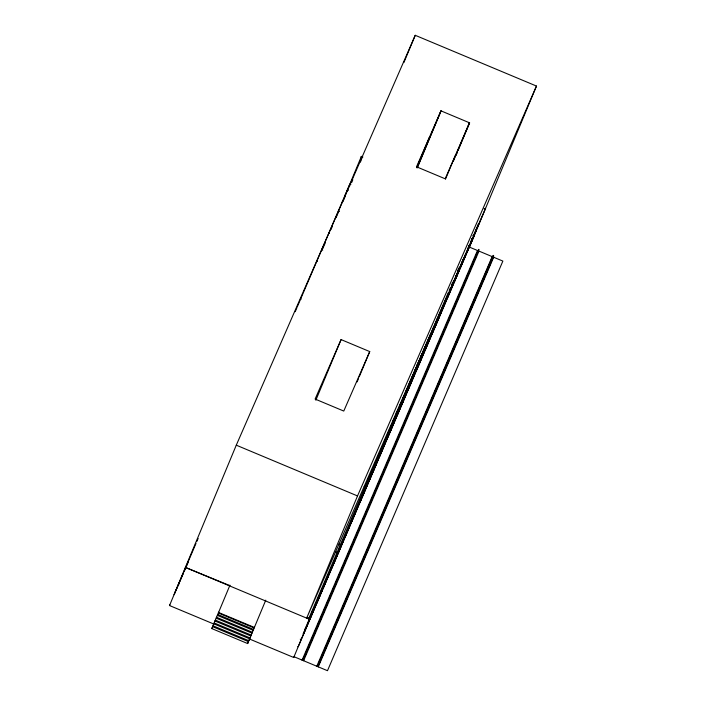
<?xml version="1.0" encoding="UTF-8"?>
<svg xmlns="http://www.w3.org/2000/svg" width="706" height="706" viewBox="0 0 706 706"><rect width="100%" height="100%" fill="white"/><g stroke="black" fill="none" stroke-linecap="round" stroke-linejoin="round"><path stroke-width="1.06" d="M213.768 624.025L169.528 605.545L236.281 445.177L415.234 35.3L536.472 86.061L469.428 247.118L502.866 261.088L327.487 670.7L294.04 656.73L293.714 657.48L249.571 639.045M362.875 157.006L361.393 156.379L345.208 195.235L345.516 194.512M351.65 182.572L352.815 179.765M361.701 158.418L360.457 162.071M403.876 62.578L415.234 35.3M211.818 628.587L212.621 626.646L248.45 641.613L247.647 643.554L211.818 628.587L213.38 624.934M229.944 585.195L213 625.772L248.83 640.73L265.765 600.162M315.847 400.205L341.077 339.586L369.732 351.588L359.222 376.845M416.743 167.71L429.425 137.238M441.021 110.877L417.264 167.746L441.021 110.877L469.605 122.844L458.194 150.263M357.121 381.893L358.383 378.866M445.477 179.192L455.202 155.832M453.305 161.339L469.366 122.747M456.076 155.338L457.347 152.293M536.472 86.061L357.518 495.939L306.642 618.174L485.596 208.296L309.59 619.356L185.396 567.412L185.819 566.433M304.507 630.52L311.981 612.57M312.22 612.173L313.455 609.199M314.249 607.742L310.155 617.379L311.187 614.997M315.07 605.766L316.562 602.094M317.85 598.997L320.109 593.667M316.5 602.589L317.735 599.615M317.85 599.438L320.392 593.34M320.736 592.502L324.036 584.577M324.919 582.468L326.198 579.388M293.714 657.48L309.916 618.597L306.986 617.379M320.498 593.172L317.921 599.279M323.516 586.183L326.763 578.117M315.291 606.198L303.659 633.944L303.165 633.741L304.286 631.129M324.416 584.1L326.154 579.926M327.081 577.79L330.443 569.724M340.16 546.762L340.654 546.965L331.838 568.136L331.343 567.933L335.421 558.331M336.259 556.319L337.636 552.807M339.039 549.533L341.563 543.47M338.333 551.571L341.598 543.929M341.889 543.126L344.087 537.937M346.152 532.986L347.449 529.871M335.138 559.849L323.507 587.595L323.013 587.392M344.678 536.781L348.093 528.67M348.914 526.694L350.211 523.578M351.8 519.757L353.918 514.674M382.061 446.986L382.44 446.095M348.226 528.441L351.588 520.375M352.444 518.557L354.271 514.259M354.589 513.421L356.654 508.452M343.469 540.39L334.653 561.561L334.159 561.358M355.259 511.982L356.521 508.947M359.839 500.995L361.49 497.015M350.044 525.043L338.412 552.789L337.918 552.577M359.539 502.072L362.178 495.824M363.087 493.732L365.187 488.684M366.573 485.181L368.726 480.089M397.046 412.525L397.769 410.804M345.066 537.24L356.698 509.494L356.203 509.282M367.27 483.945L369.097 479.648M370.103 477.318L371.471 473.841M391.292 426.256L391.645 425.418M394.698 417.97L396.693 413.195M403.806 396.198L404.185 395.307L404 396.287M363.316 494.041L351.685 521.787L351.191 521.584L352.294 518.989M375.751 464.098L378.001 458.785M379.669 454.761L378.698 457.091L378.963 456.473M397.637 411.457L397.866 410.91M400.293 405.085L401.529 402.102M410.098 381.505L410.821 379.793M359.936 502.531L368.744 481.351L368.25 481.148M380.693 452.687L381.972 449.607M382.837 447.516L384.082 444.533M386.403 438.867L387.762 435.699M400.452 404.882L400.681 404.335M403.108 398.511L404.344 395.528M404.52 395.36L404.873 394.522M405.288 393.524L409.021 384.558M416.893 366.176L417.617 364.455M362.752 495.956L375.318 466.004L374.321 465.589M384.205 444.33L382.096 449.395L382.59 449.607M406.744 390.206L407.106 389.333M407.689 387.938L407.336 388.785L409.277 384.293L408.059 387.303M409.348 383.958L415.631 369.114M387.894 435.831L389.571 431.798M390.577 429.477L393.93 421.42M394.875 419.24L396.163 416.152M410.054 382.714L413.363 374.762M413.954 373.333L413.725 373.889L421.208 356.68M414.307 372.494L418.446 362.54M419.435 360.192L421.305 355.709M422.135 353.891L424.006 349.408L424.994 349.823M394.142 421.261L399.675 408.059M400.452 406.188L402.694 400.902M403.991 397.778L405.253 394.751M415.057 371.056L416.293 368.073M417.122 366.079L426.68 343.31L427.677 343.725M401.22 404.697L402.455 401.723M402.57 401.546L406.038 393.304M406.868 391.327L410.16 383.411M407.821 389.288L408.703 387.25M408.995 386.456L412.366 378.354M414.025 374.383L415.675 370.412M403.355 400.523L390.789 430.475L390.286 430.263M410.557 382.908L413.072 376.854M413.892 374.877L415.172 371.815M416.072 370.023L421.429 357.139M422.259 355.162L424.368 350.088M397.354 415.119L406.171 393.948L405.676 393.745M417.422 366.864L421.72 356.618M422.365 354.977L427.183 343.513L426.071 346.116M412.825 378.398L401.202 406.144L400.699 405.941M422.629 354.694L433.749 328.166L430.898 334.838M407.812 390.7L419.443 362.955L418.949 362.743M429.274 340.566L428.78 340.363L440.412 312.617L437.543 319.306M424.862 350.3L416.046 371.471L415.552 371.259M434.896 324.707L435.893 325.122L447.525 297.376L447.022 297.164L435.399 324.91L438.25 318.247M447.048 297.694L458.679 269.948L459.174 270.151L447.551 297.906L447.048 297.694L449.907 291.013M454.135 281.12L456.773 274.881M458.379 271.007L459.668 267.918M461.177 264.194L463.339 259.102M457.7 272.745L461.027 264.741M461.212 264.556L463.277 259.605M462.218 262.244L463.86 258.29M464.777 256.19L466.031 253.163M467.566 249.394L469.658 244.355M471.096 241.267L472.358 238.222M469.631 244.876L468.307 248.062L469.411 245.476M470.399 243.014L472.526 237.913M473.885 234.736L477.265 226.626M465.748 254.804L454.117 282.55L453.623 282.347M302.106 660.101L477.53 250.392M303.642 660.631L303.359 659.492L478.844 249.35L302.865 660.084L302.177 660.013M303.686 659.448L303.042 658.919M493.097 255.431L317.541 666.208L316.826 666.137L492.206 256.525M493.415 256.013L318.035 665.626L318.282 666.746M318.035 665.626L318.388 665.211L317.718 665.043M318.318 666.755L493.662 257.24M361.393 156.379L361.075 157.103L362.566 157.729M174.055 594.69L194.468 546.991M194.724 546.418L196.003 543.417M196.859 541.423L198.148 538.422M295.223 311.681L296.961 307.631M297.323 306.766L299.132 302.565M299.432 301.833L303.112 293.237M303.509 292.302L310.402 276.231M310.587 275.772L349.876 184.019L350.864 184.434M169.528 605.545L169.819 604.848M178.874 584.771L178.38 584.559M323.833 246.217L322.757 248.724L322.263 248.512M324.186 245.388L325.228 242.952M330.982 229.512L332.191 226.697L331.688 226.494M337.239 214.906L336.03 217.722L335.535 217.519M337.53 214.209L338.889 211.041M343.001 201.431L345.463 195.686M229.777 585.574L185.396 567.412L185.828 566.433M218.736 612.111L218.357 612.993L254.186 627.952L254.566 627.078M247.647 643.554L250.012 637.915L214.183 622.948L213.812 623.822L249.633 638.789M396.851 412.445L397.584 410.724M416.699 366.096L417.422 364.375M308.919 618.182L448.345 292.549M449.21 290.528L450.516 287.492M451.381 285.462L452.678 282.426L453.676 282.841M457.638 270.839L458.926 267.848M395.254 416.672L396.551 413.654M397.399 411.704L398.705 408.606M399.57 406.585L402.164 400.54M402.358 400.108L430.598 334.123M400.946 403.761L402.226 400.77M402.385 400.346L404.291 395.907M409.454 383.852L411.333 379.731M412.163 377.807L413.398 374.921M421.597 355.533L425.524 346.302M312.273 611.899L313.385 609.278M325.157 581.788L326.172 579.423M340.504 545.941L341.21 544.291M376.536 461.803L377.551 459.421M382.89 446.96L383.94 444.498M397.69 412.383L398.749 409.912M411.21 380.825L412.216 378.469M417.502 366.123L418.596 363.564M424.315 350.202L425.418 347.626M444.171 303.836L447.022 297.164M455.82 276.637L458.679 269.948M477.468 226.061L478.527 223.599L479.021 223.802M320.197 593.711L320.471 593.084M322.421 588.513L322.695 587.886M337.327 553.707L337.6 553.08M342.71 541.078L342.975 540.461M344.872 536.022L345.137 535.395M377.445 459.959L377.71 459.332M391.345 427.545L391.618 426.918M392.315 425.206L392.589 424.588M397.866 412.322L398.131 411.695M405.482 394.477L405.747 393.851M407.706 389.28L407.971 388.653M411.139 381.328L411.404 380.702M420.397 359.628L420.67 359.01M422.506 354.703L422.779 354.077M425.947 346.743L426.212 346.116M428.11 341.686L428.383 341.06M432.584 331.229L432.857 330.602M433.555 328.899L433.828 328.272M434.808 326.04L435.081 325.413M435.779 323.701L436.052 323.074M439.22 315.75L439.485 315.123M440.191 313.411L440.456 312.793M441.426 310.587L441.691 309.96M442.397 308.257L442.662 307.631M450.922 288.401L451.196 287.774M451.902 286.062L452.167 285.445M453.04 283.468L453.305 282.841M454.011 281.138L454.276 280.511M458.415 270.848L458.679 270.221M464.089 257.664L464.354 257.037M304.577 630.449L305.68 627.855M311.567 614.105L312.59 611.723M324.336 584.294L325.475 581.638M331.343 567.933L332.464 565.321M332.747 564.641L334.203 561.252M344.925 536.207L345.984 533.745M346.328 532.924L347.44 530.33M352.515 518.486L353.697 515.707M361.198 498.207L362.293 495.638M366.008 486.972L367.12 484.369M367.42 483.681L368.523 481.095M373.015 470.602L374.074 468.131M374.427 467.31L375.53 464.716M379.369 455.758L380.393 453.376M380.772 452.484L381.796 450.101M387.823 436.017L390.33 430.157M407.662 389.677L408.765 387.109M409.012 386.544L410.133 383.914M416.955 367.976L418.014 365.505M422.479 355.092L423.574 352.515M423.882 351.8L424.977 349.241M428.78 340.363L429.901 337.742M430.192 337.071L431.313 334.441M455.035 279.055L456.085 276.593M460.63 265.977L461.733 263.391M462.042 262.685L463.145 260.09M468.007 248.75L466.895 251.345L467.39 251.557L476.206 230.377L475.712 230.174M302.865 660.084L478.253 250.471M303.359 659.492L478.739 249.88M303.598 660.728L478.986 251.115M317.541 666.208L492.929 256.596M318.362 665.573L493.75 255.96L493.256 255.387M174.62 593.349L183.295 573.484M184.169 571.489L185.475 568.498M186.349 566.494L188.087 562.505M341.077 339.586L315.114 399.058L343.769 411.06L369.732 351.588M440.941 110.868L416.522 166.792L445.177 178.794L469.605 122.844M484.307 208.57L485.296 208.985M484.184 208.861L485.163 209.267M473.099 235.486L474.097 235.901L298.267 646.572A4.174 3.918 23.2 0 0 297.694 646.758M472.976 235.778L473.973 236.192M471.908 239.052L472.402 239.255L460.78 267L460.277 266.797M347.326 189.976L348.314 190.391M469.711 244.77L470.205 244.973M469.658 244.894L470.152 245.106M469.093 245.626L469.587 245.829M344.925 195.588L345.419 195.8M342.11 202.163L342.604 202.375M463.092 260.223L463.595 260.426M462.439 261.167L462.933 261.379M338.35 210.944L339.339 211.359M456.438 275.764L456.932 275.975M455.502 275.843L456.491 276.258M455.864 276.523L456.358 276.726M452.802 282.135L453.799 282.559M328.872 233.068L329.375 233.271M449.863 291.119L450.366 291.322M321.698 249.827L322.695 250.242M443.712 303.536L444.709 303.951M441.603 309.051L442.591 309.466M441.479 309.343L442.468 309.757M439.909 312.405L440.906 312.82L432.09 333.991L431.595 333.788M316.747 261.397L317.241 261.608M438.214 318.335L438.708 318.547M437.093 318.98L438.091 319.394L425.436 349.541L424.438 349.126M433.255 327.955L434.252 328.369M430.439 334.529L431.437 334.944L418.861 364.896L417.873 364.481M424.721 347.723L425.718 348.137M424.606 348.005L425.594 348.42M300.694 298.876L301.197 299.079M421.244 355.683L422.303 356.124M416.134 369.317L416.628 369.529M410.098 382.626L411.095 383.04M409.639 383.711L410.627 384.126M403.514 399.367L404.017 399.57M399.102 409.092L399.596 409.303M396.216 413.001L397.681 413.61M396.569 413.487L397.557 413.901M395.925 414.987L396.913 415.402M396.287 415.666L396.781 415.878L387.973 437.049L387.47 436.837M392.695 421.067L394.222 421.703M390.912 428.224L391.406 428.427L379.775 456.182L379.281 455.97M389.227 430.757L389.385 429.857L389.209 430.828M385.485 440.112L386.482 440.526M385.361 440.403L386.358 440.818M384.293 443.677L384.788 443.88L373.165 471.626L372.168 471.211M381.478 450.251L381.972 450.454M377.639 459.218L378.134 459.43L369.317 480.601L368.823 480.398M375.477 464.848L375.98 465.051M371.065 474.573L371.559 474.776M367.658 478.421L369.591 479.224M368.47 479.1L369.467 479.515M367.888 480.468L368.876 480.883M364.199 486.346L366.502 487.175M236.281 445.177L357.518 495.939M359.504 500.201L360.501 500.616M357.395 505.725L358.383 506.14M354.006 515.009L354.5 515.212M353.388 515.857L353.882 516.068M347.387 530.453L347.881 530.665M339.012 544.035L341.413 545.032M340.292 544.908L341.289 545.323M340.733 546.003L341.227 546.215M339.789 546.082L340.786 546.497M335.632 551.765L338.086 552.789M328.025 575.09L328.519 575.302L316.888 603.048L316.394 602.845M325.828 580.817L326.322 581.02M325.21 581.665L325.704 581.876M321.362 590.64L321.865 590.851L310.234 618.597L309.74 618.385M319.209 596.27L319.703 596.473M318.547 597.214L319.05 597.426M312.555 611.811L313.049 612.023M311.62 611.89L312.608 612.305M311.478 612.358L312.476 612.773M305.98 627.166L306.475 627.369M300.262 639.142L301.259 639.557M218.578 612.49L254.398 627.457M349.435 185.078A4.174 3.918 23.2 0 1 349.814 185.899M473.355 237.04A4.174 3.918 23.2 0 1 473.655 236.96M215.365 620.124L214.995 621.006L250.824 635.965L251.195 635.091L215.365 620.124M216.557 617.309L216.177 618.182L252.007 633.15L252.377 632.267L216.557 617.309M217.739 614.485L217.36 615.358L253.189 630.326L253.569 629.452L217.739 614.485"/></g></svg>
